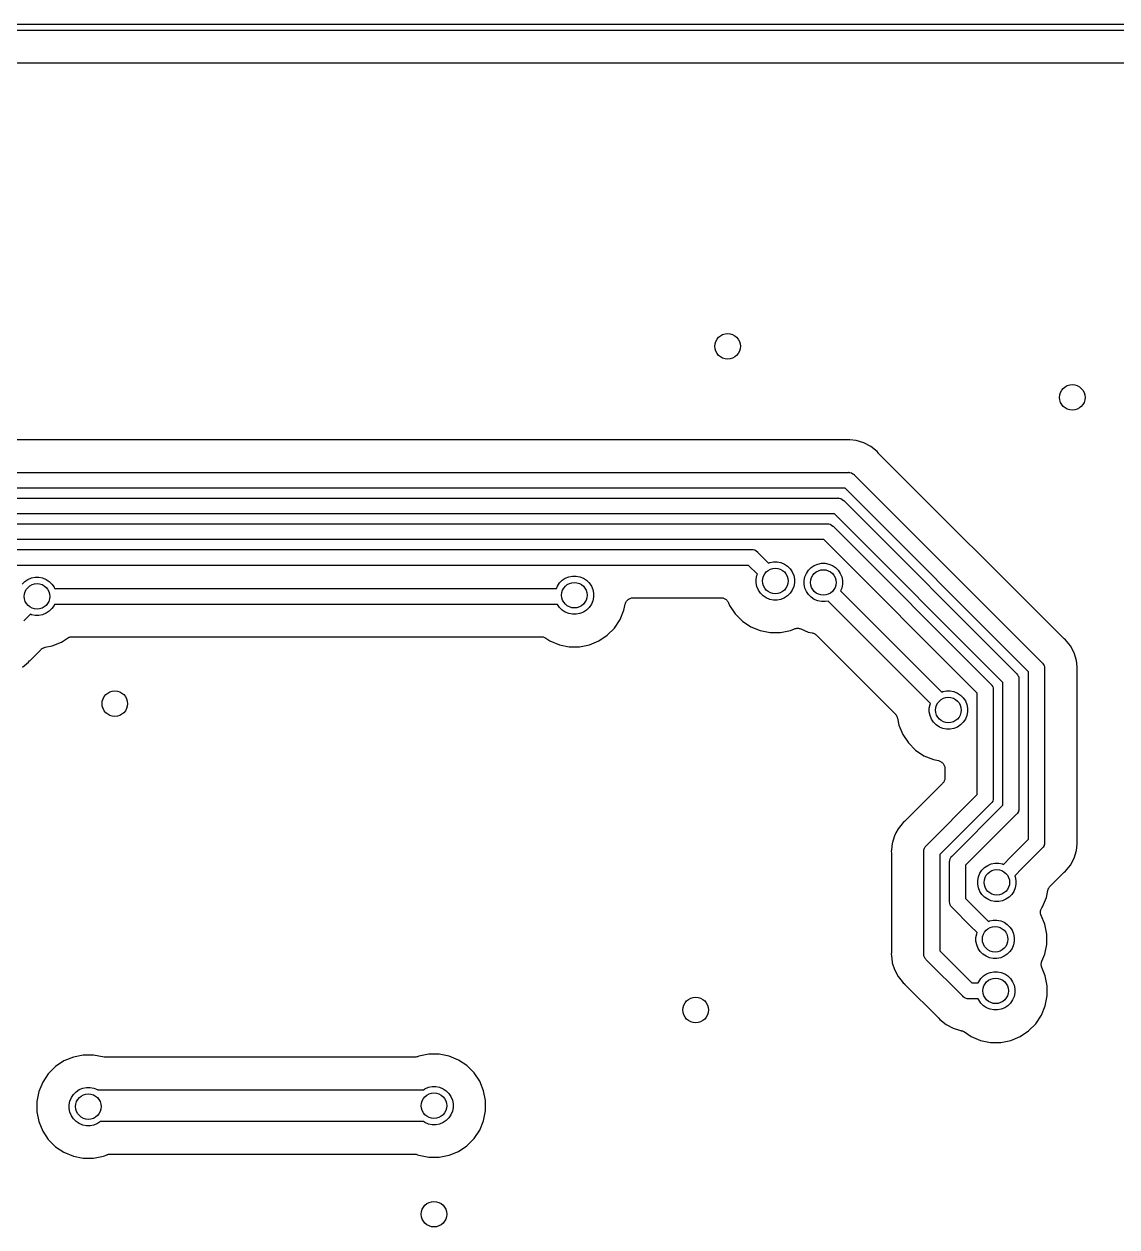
# Model space of a CAD drawing. Extents: x 3.61 to 7.55, y -5.8 to -3.38.
# Drawn here: x 6.172 to 6.846, y -4.122 to -3.38 of the extents above; entities that cross this region are included whole.
import ezdxf

# ---------------------------------------------------------------- set-up
doc = ezdxf.new("R2010")
doc.units = 0
doc.header["$MEASUREMENT"] = 0
doc.layers.add('BLACK', color=7, linetype='CONTINUOUS')

msp = doc.modelspace()

# ---------------------------------------------------------------- linework, layer by layer
at = {"layer": 'BLACK', "linetype": 'CONTINUOUS'}
for p, q in [((3.60836, -3.37992), (7.54518, -3.37992)), ((7.54331, -3.38386), (3.61024, -3.38386)), ((3.65797, -3.40386), (7.49583, -3.40386)), ((6.68082, -3.63638), (6.67984, -3.63647)), ((6.6818, -3.63647), (6.68082, -3.63638)), ((6.67935, -3.6365), (5.86279, -3.6365)), ((6.67956, -3.63648), (6.67935, -3.6365)), ((6.67977, -3.63648), (6.67956, -3.63648)), ((6.67984, -3.63647), (6.67977, -3.63648)), ((6.6857, -3.63686), (6.6818, -3.63647)), ((6.6818, -3.63647), (6.6818, -3.63647)), ((6.6904, -3.63828), (6.6857, -3.63686)), ((6.69473, -3.6406), (6.6904, -3.63828)), ((6.69852, -3.64371), (6.69473, -3.6406)), ((6.69915, -3.64447), (6.69852, -3.64371)), ((6.6993, -3.64462), (6.69915, -3.64447)), ((6.69943, -3.64479), (6.6993, -3.64462)), ((6.69948, -3.64483), (6.69943, -3.64479)), ((6.81351, -3.75886), (6.69948, -3.64483)), ((5.85243, -3.6565), (6.68058, -3.6565)), ((6.68058, -3.6565), (6.68082, -3.65647)), ((6.68082, -3.65647), (6.68106, -3.6565)), ((6.68106, -3.6565), (6.68106, -3.6565)), ((6.68106, -3.6565), (6.68178, -3.65657)), ((6.68178, -3.65657), (6.68271, -3.65685)), ((6.68271, -3.65685), (6.68356, -3.65731)), ((6.68356, -3.65731), (6.68431, -3.65792)), ((6.68431, -3.65792), (6.68447, -3.65811)), ((6.68447, -3.65811), (6.80023, -3.77387)), ((5.83613, -3.67234), (6.67401, -3.67234)), ((6.67878, -3.66634), (5.85063, -3.66634)), ((6.67401, -3.67234), (6.67425, -3.67232)), ((6.67425, -3.67232), (6.6745, -3.67234)), ((6.6745, -3.67234), (6.6745, -3.67234)), ((6.6745, -3.67234), (6.67522, -3.67241)), ((6.67522, -3.67241), (6.67615, -3.67269)), ((6.67615, -3.67269), (6.677, -3.67315)), ((6.677, -3.67315), (6.67775, -3.67376)), ((6.792, -3.77956), (6.67878, -3.66634)), ((6.67775, -3.67376), (6.67791, -3.67395)), ((6.67791, -3.67395), (6.78439, -3.78044)), ((5.81727, -3.68818), (6.66745, -3.68818)), ((6.67222, -3.68218), (5.83433, -3.68218)), ((6.66745, -3.68818), (6.66769, -3.68816)), ((6.66769, -3.68816), (6.66793, -3.68818)), ((6.66793, -3.68818), (6.66793, -3.68818)), ((6.66793, -3.68818), (6.66866, -3.68825)), ((6.66866, -3.68825), (6.66958, -3.68853)), ((6.77616, -3.78612), (6.67222, -3.68218)), ((6.66958, -3.68853), (6.67044, -3.68899)), ((6.67044, -3.68899), (6.67119, -3.68961)), ((6.67119, -3.68961), (6.67134, -3.68979)), ((6.67134, -3.68979), (6.76855, -3.787)), ((6.66565, -3.69802), (5.81635, -3.69802)), ((6.76032, -3.79269), (6.66565, -3.69802)), ((5.85035, -3.70402), (6.62093, -3.70402)), ((6.62093, -3.70402), (6.62117, -3.704)), ((6.62117, -3.704), (6.62141, -3.70402)), ((6.62141, -3.70402), (6.62141, -3.70402)), ((6.62141, -3.70402), (6.62214, -3.7041)), ((6.62214, -3.7041), (6.62307, -3.70438)), ((6.62307, -3.70438), (6.62392, -3.70483)), ((6.62392, -3.70483), (6.62467, -3.70545)), ((6.62467, -3.70545), (6.62482, -3.70564)), ((6.62482, -3.70564), (6.63163, -3.71244)), ((6.61913, -3.71387), (5.85215, -3.71387)), ((6.62467, -3.7194), (6.61913, -3.71387)), ((6.63163, -3.71244), (6.6323, -3.71216)), ((6.6323, -3.71216), (6.63458, -3.71171)), ((6.63458, -3.71171), (6.63691, -3.71171)), ((6.63691, -3.71171), (6.63919, -3.71216)), ((6.63919, -3.71216), (6.64134, -3.71305)), ((6.64134, -3.71305), (6.64327, -3.71434)), ((6.64327, -3.71434), (6.64492, -3.71599)), ((6.64492, -3.71599), (6.64621, -3.71792)), ((6.64621, -3.71792), (6.6471, -3.72007)), ((6.65489, -3.71881), (6.65618, -3.71688)), ((6.65618, -3.71688), (6.65783, -3.71524)), ((6.65783, -3.71524), (6.65976, -3.71394)), ((6.65976, -3.71394), (6.66191, -3.71305)), ((6.66191, -3.71305), (6.66419, -3.7126)), ((6.66419, -3.7126), (6.66652, -3.7126)), ((6.66652, -3.7126), (6.6688, -3.71305)), ((6.6688, -3.71305), (6.67095, -3.71394)), ((6.67095, -3.71394), (6.67288, -3.71524)), ((6.67288, -3.71524), (6.67453, -3.71688)), ((6.67453, -3.71688), (6.67582, -3.71881)), ((6.1712, -3.72548), (6.17285, -3.72383)), ((6.17285, -3.72383), (6.17478, -3.72254)), ((6.17478, -3.72254), (6.17693, -3.72165)), ((6.17693, -3.72165), (6.17921, -3.72119)), ((6.17921, -3.72119), (6.18154, -3.72119)), ((6.18154, -3.72119), (6.18382, -3.72165)), ((6.18382, -3.72165), (6.18597, -3.72254)), ((6.18597, -3.72254), (6.1879, -3.72383)), ((6.1879, -3.72383), (6.18955, -3.72548)), ((6.50134, -3.72669), (6.50264, -3.72475)), ((6.50264, -3.72475), (6.50428, -3.72311)), ((6.50428, -3.72311), (6.50622, -3.72182)), ((6.50622, -3.72182), (6.50837, -3.72093)), ((6.50837, -3.72093), (6.51065, -3.72047)), ((6.51065, -3.72047), (6.51297, -3.72047)), ((6.51297, -3.72047), (6.51526, -3.72093)), ((6.51526, -3.72093), (6.51741, -3.72182)), ((6.51741, -3.72182), (6.51934, -3.72311)), ((6.51934, -3.72311), (6.52099, -3.72475)), ((6.52099, -3.72475), (6.52228, -3.72669)), ((6.62393, -3.72236), (6.62439, -3.72007)), ((6.62393, -3.72468), (6.62393, -3.72236)), ((6.62439, -3.72696), (6.62393, -3.72468)), ((6.62439, -3.72007), (6.62467, -3.7194)), ((6.6471, -3.72007), (6.64756, -3.72236)), ((6.64756, -3.72468), (6.6471, -3.72696)), ((6.64756, -3.72236), (6.64756, -3.72468)), ((6.65354, -3.72325), (6.654, -3.72096)), ((6.65354, -3.72557), (6.65354, -3.72325)), ((6.654, -3.72096), (6.65489, -3.71881)), ((6.67582, -3.71881), (6.67671, -3.72096)), ((6.67671, -3.72096), (6.67717, -3.72325)), ((6.67717, -3.72325), (6.67717, -3.72557)), ((6.18955, -3.72548), (6.19084, -3.72741)), ((6.19084, -3.72741), (6.19112, -3.72808)), ((6.19112, -3.72808), (6.50077, -3.72808)), ((6.50077, -3.72808), (6.50134, -3.72669)), ((6.52228, -3.72669), (6.52317, -3.72884)), ((6.52317, -3.72884), (6.52362, -3.73112)), ((6.52362, -3.73112), (6.52362, -3.73345)), ((6.62528, -3.72911), (6.62439, -3.72696)), ((6.62657, -3.73105), (6.62528, -3.72911)), ((6.62822, -3.73269), (6.62657, -3.73105)), ((6.63015, -3.73399), (6.62822, -3.73269)), ((6.64327, -3.73269), (6.64134, -3.73399)), ((6.64492, -3.73105), (6.64327, -3.73269)), ((6.64621, -3.72911), (6.64492, -3.73105)), ((6.6471, -3.72696), (6.64621, -3.72911)), ((6.654, -3.72785), (6.65354, -3.72557)), ((6.65489, -3.73), (6.654, -3.72785)), ((6.65618, -3.73194), (6.65489, -3.73)), ((6.65783, -3.73358), (6.65618, -3.73194)), ((6.67671, -3.72785), (6.67597, -3.72965)), ((6.67597, -3.72965), (6.73839, -3.79207)), ((6.67717, -3.72557), (6.67671, -3.72785)), ((6.19084, -3.7386), (6.18955, -3.74053)), ((6.19112, -3.73793), (6.19084, -3.7386)), ((6.50138, -3.73793), (6.19112, -3.73793)), ((6.50264, -3.73981), (6.50138, -3.73793)), ((6.50428, -3.74146), (6.50264, -3.73981)), ((6.52099, -3.73981), (6.51934, -3.74146)), ((6.52228, -3.73788), (6.52099, -3.73981)), ((6.52317, -3.73573), (6.52228, -3.73788)), ((6.52362, -3.73345), (6.52317, -3.73573)), ((6.5424, -3.74156), (6.54313, -3.73789)), ((6.54313, -3.73789), (6.54314, -3.73786)), ((6.54314, -3.73782), (6.54329, -3.73738)), ((6.54314, -3.73786), (6.54314, -3.73782)), ((6.54314, -3.73786), (6.54314, -3.73786)), ((6.54314, -3.73786), (6.54314, -3.73786)), ((6.54329, -3.73738), (6.54342, -3.73693)), ((6.54342, -3.73693), (6.54343, -3.73691)), ((6.54343, -3.73691), (6.54344, -3.73689)), ((6.54344, -3.73689), (6.54367, -3.73648)), ((6.54367, -3.73648), (6.54389, -3.73607)), ((6.54389, -3.73607), (6.5439, -3.73606)), ((6.5439, -3.73606), (6.54391, -3.73604)), ((6.54391, -3.73604), (6.54421, -3.73568)), ((6.54421, -3.73568), (6.54451, -3.73532)), ((6.54451, -3.73532), (6.54453, -3.73531)), ((6.54453, -3.73531), (6.54454, -3.73529)), ((6.54454, -3.73529), (6.5449, -3.735)), ((6.5449, -3.735), (6.54527, -3.7347)), ((6.54527, -3.7347), (6.54528, -3.73469)), ((6.54528, -3.73469), (6.5453, -3.73468)), ((6.5453, -3.73468), (6.54571, -3.73446)), ((6.54571, -3.73446), (6.54613, -3.73424)), ((6.54613, -3.73424), (6.54615, -3.73424)), ((6.54615, -3.73424), (6.54616, -3.73423)), ((6.54616, -3.73423), (6.54661, -3.7341)), ((6.54661, -3.7341), (6.54706, -3.73396)), ((6.54706, -3.73396), (6.54708, -3.73396)), ((6.54708, -3.73396), (6.5471, -3.73396)), ((6.5471, -3.73396), (6.54757, -3.73391)), ((6.54757, -3.73391), (6.54803, -3.73387)), ((6.54803, -3.73387), (6.60226, -3.73387)), ((6.60226, -3.73387), (6.60228, -3.73387)), ((6.60228, -3.73387), (6.60229, -3.73387)), ((6.60229, -3.73387), (6.60229, -3.73387)), ((6.60229, -3.73387), (6.60233, -3.73387)), ((6.60233, -3.73387), (6.60279, -3.73392)), ((6.60279, -3.73392), (6.60326, -3.73397)), ((6.60326, -3.73397), (6.60328, -3.73397)), ((6.60328, -3.73397), (6.6033, -3.73398)), ((6.6033, -3.73398), (6.60374, -3.73412)), ((6.60374, -3.73412), (6.60419, -3.73425)), ((6.60419, -3.73425), (6.60421, -3.73427)), ((6.60421, -3.73427), (6.60423, -3.73427)), ((6.60423, -3.73427), (6.60464, -3.7345)), ((6.60464, -3.7345), (6.60505, -3.73472)), ((6.60505, -3.73472), (6.60506, -3.73473)), ((6.60506, -3.73473), (6.60508, -3.73474)), ((6.60508, -3.73474), (6.60544, -3.73504)), ((6.60544, -3.73504), (6.6058, -3.73534)), ((6.6058, -3.73534), (6.60581, -3.73535)), ((6.60581, -3.73535), (6.60583, -3.73537)), ((6.60583, -3.73537), (6.60612, -3.73573)), ((6.60612, -3.73573), (6.60642, -3.73609)), ((6.60642, -3.73609), (6.60643, -3.73611)), ((6.60643, -3.73611), (6.60644, -3.73613)), ((6.60644, -3.73613), (6.60666, -3.73654)), ((6.60666, -3.73654), (6.60688, -3.73695)), ((6.60688, -3.73695), (6.60755, -3.73859)), ((6.60755, -3.73859), (6.61104, -3.7438)), ((6.6323, -3.73488), (6.63015, -3.73399)), ((6.63458, -3.73533), (6.6323, -3.73488)), ((6.63691, -3.73533), (6.63458, -3.73533)), ((6.63919, -3.73488), (6.63691, -3.73533)), ((6.64134, -3.73399), (6.63919, -3.73488)), ((6.65976, -3.73488), (6.65783, -3.73358)), ((6.66191, -3.73577), (6.65976, -3.73488)), ((6.66419, -3.73622), (6.66191, -3.73577)), ((6.66652, -3.73622), (6.66419, -3.73622)), ((6.66827, -3.73587), (6.66652, -3.73622)), ((6.73143, -3.79903), (6.66827, -3.73587)), ((6.17626, -3.74408), (6.17222, -3.74813)), ((6.17693, -3.74436), (6.17626, -3.74408)), ((6.17921, -3.74482), (6.17693, -3.74436)), ((6.18154, -3.74482), (6.17921, -3.74482)), ((6.18382, -3.74436), (6.18154, -3.74482)), ((6.18597, -3.74347), (6.18382, -3.74436)), ((6.1879, -3.74218), (6.18597, -3.74347)), ((6.18955, -3.74053), (6.1879, -3.74218)), ((6.50622, -3.74275), (6.50428, -3.74146)), ((6.50837, -3.74364), (6.50622, -3.74275)), ((6.51065, -3.74409), (6.50837, -3.74364)), ((6.51297, -3.74409), (6.51065, -3.74409)), ((6.51526, -3.74364), (6.51297, -3.74409)), ((6.51741, -3.74275), (6.51526, -3.74364)), ((6.51934, -3.74146), (6.51741, -3.74275)), ((6.53652, -3.75256), (6.54, -3.74735)), ((6.54, -3.74735), (6.5424, -3.74156)), ((6.61104, -3.7438), (6.61547, -3.74823)), ((6.53209, -3.75699), (6.53652, -3.75256)), ((6.61547, -3.74823), (6.62068, -3.75171)), ((6.62068, -3.75171), (6.62647, -3.75411)), ((6.62647, -3.75411), (6.63261, -3.75533)), ((6.63888, -3.75533), (6.64502, -3.75411)), ((6.64502, -3.75411), (6.64756, -3.75306)), ((6.64756, -3.75306), (6.64758, -3.75305)), ((6.64758, -3.75305), (6.64763, -3.75303)), ((6.64758, -3.75305), (6.64758, -3.75305)), ((6.64758, -3.75305), (6.64758, -3.75305)), ((6.64763, -3.75303), (6.64807, -3.7529)), ((6.64807, -3.7529), (6.64851, -3.75277)), ((6.64851, -3.75277), (6.64854, -3.75277)), ((6.64854, -3.75277), (6.64856, -3.75276)), ((6.64856, -3.75276), (6.64903, -3.75272)), ((6.64903, -3.75272), (6.64948, -3.75268)), ((6.64948, -3.75268), (6.64951, -3.75268)), ((6.64951, -3.75268), (6.64954, -3.75268)), ((6.64954, -3.75268), (6.64999, -3.75273)), ((6.64999, -3.75273), (6.65045, -3.75277)), ((6.65045, -3.75277), (6.65048, -3.75278)), ((6.65048, -3.75278), (6.65051, -3.75278)), ((6.65051, -3.75278), (6.65094, -3.75292)), ((6.65094, -3.75292), (6.65139, -3.75306)), ((6.65139, -3.75306), (6.65608, -3.755)), ((6.65608, -3.755), (6.65838, -3.75546)), ((6.18965, -3.76359), (6.19544, -3.7612)), ((6.19544, -3.7612), (6.19908, -3.75877)), ((6.19908, -3.75877), (6.19909, -3.75876)), ((6.19909, -3.75876), (6.19913, -3.75873)), ((6.19909, -3.75876), (6.19909, -3.75876)), ((6.19909, -3.75876), (6.19909, -3.75876)), ((6.19913, -3.75873), (6.19954, -3.75852)), ((6.19954, -3.75852), (6.19995, -3.7583)), ((6.19995, -3.7583), (6.19998, -3.7583)), ((6.19998, -3.7583), (6.2, -3.75828)), ((6.2, -3.75828), (6.20044, -3.75815)), ((6.20044, -3.75815), (6.20088, -3.75802)), ((6.20088, -3.75802), (6.20091, -3.75802)), ((6.20091, -3.75802), (6.20094, -3.75801)), ((6.20094, -3.75801), (6.20139, -3.75797)), ((6.20139, -3.75797), (6.20185, -3.75793)), ((6.20185, -3.75793), (6.49141, -3.75793)), ((6.49141, -3.75793), (6.49143, -3.75793)), ((6.49143, -3.75793), (6.49143, -3.75793)), ((6.49143, -3.75793), (6.49143, -3.75793)), ((6.49143, -3.75793), (6.49148, -3.75793)), ((6.49148, -3.75793), (6.49194, -3.75798)), ((6.49194, -3.75798), (6.4924, -3.75802)), ((6.4924, -3.75802), (6.49243, -3.75803)), ((6.49243, -3.75803), (6.49245, -3.75804)), ((6.49245, -3.75804), (6.49289, -3.75818)), ((6.49289, -3.75818), (6.49333, -3.75831)), ((6.49333, -3.75831), (6.49336, -3.75832)), ((6.49336, -3.75832), (6.49338, -3.75833)), ((6.49338, -3.75833), (6.49379, -3.75855)), ((6.49379, -3.75855), (6.49419, -3.75877)), ((6.49419, -3.75877), (6.49674, -3.76047)), ((6.49674, -3.76047), (6.50253, -3.76287)), ((6.52109, -3.76287), (6.52688, -3.76047)), ((6.52688, -3.76047), (6.53209, -3.75699)), ((6.63261, -3.75533), (6.63888, -3.75533)), ((6.65838, -3.75546), (6.65839, -3.75546)), ((6.65839, -3.75546), (6.65839, -3.75546)), ((6.65839, -3.75546), (6.65839, -3.75546)), ((6.65839, -3.75546), (6.65844, -3.75547)), ((6.65844, -3.75547), (6.65888, -3.75561)), ((6.65888, -3.75561), (6.65932, -3.75574)), ((6.65932, -3.75574), (6.65935, -3.75576)), ((6.65935, -3.75576), (6.65937, -3.75577)), ((6.65937, -3.75577), (6.65978, -3.75599)), ((6.65978, -3.75599), (6.66018, -3.7562)), ((6.66018, -3.7562), (6.6602, -3.75622)), ((6.6602, -3.75622), (6.66023, -3.75624)), ((6.66023, -3.75624), (6.66058, -3.75653)), ((6.66058, -3.75653), (6.66094, -3.75682)), ((6.66094, -3.75682), (6.7097, -3.80558)), ((6.81367, -3.759), (6.81351, -3.75886)), ((6.81382, -3.75915), (6.81367, -3.759)), ((6.81387, -3.75919), (6.81382, -3.75915)), ((6.81463, -3.75982), (6.81387, -3.75919)), ((6.81774, -3.76361), (6.81463, -3.75982)), ((6.17614, -3.77249), (6.18281, -3.76581)), ((6.18281, -3.76581), (6.18282, -3.76581)), ((6.18282, -3.76581), (6.18286, -3.76577)), ((6.18282, -3.76581), (6.18282, -3.76581)), ((6.18282, -3.76581), (6.18282, -3.76581)), ((6.18286, -3.76577), (6.18322, -3.76548)), ((6.18322, -3.76548), (6.18358, -3.76519)), ((6.18358, -3.76519), (6.1836, -3.76517)), ((6.1836, -3.76517), (6.18362, -3.76516)), ((6.18362, -3.76516), (6.18403, -3.76494)), ((6.18403, -3.76494), (6.18444, -3.76473)), ((6.18444, -3.76473), (6.18446, -3.76472)), ((6.18446, -3.76472), (6.18449, -3.76471)), ((6.18449, -3.76471), (6.18493, -3.76458)), ((6.18493, -3.76458), (6.18537, -3.76445)), ((6.18537, -3.76445), (6.18965, -3.76359)), ((6.50253, -3.76287), (6.50868, -3.76409)), ((6.50868, -3.76409), (6.51494, -3.76409)), ((6.51494, -3.76409), (6.52109, -3.76287)), ((6.82006, -3.76794), (6.81774, -3.76361)), ((6.82148, -3.77264), (6.82006, -3.76794)), ((6.17139, -3.77673), (6.17518, -3.77361)), ((6.17518, -3.77361), (6.17581, -3.77285)), ((6.17581, -3.77285), (6.17585, -3.7728)), ((6.17585, -3.7728), (6.176, -3.77265)), ((6.176, -3.77265), (6.17614, -3.77249)), ((6.80023, -3.77387), (6.80042, -3.77403)), ((6.80042, -3.77403), (6.80057, -3.77421)), ((6.80057, -3.77421), (6.80057, -3.77421)), ((6.80057, -3.77421), (6.80104, -3.77478)), ((6.80104, -3.77478), (6.80142, -3.7755)), ((6.80142, -3.7755), (6.80149, -3.77563)), ((6.80149, -3.77563), (6.80177, -3.77656)), ((6.80177, -3.77656), (6.80184, -3.77728)), ((6.80184, -3.77728), (6.80184, -3.77728)), ((6.80184, -3.77728), (6.80187, -3.77752)), ((6.82187, -3.77654), (6.82148, -3.77264)), ((6.82197, -3.77752), (6.82187, -3.77654)), ((6.82187, -3.77654), (6.82187, -3.77654)), ((6.78439, -3.78044), (6.78458, -3.78059)), ((6.78458, -3.78059), (6.78473, -3.78078)), ((6.78473, -3.78078), (6.78519, -3.78134)), ((6.78519, -3.78134), (6.78562, -3.78214)), ((6.78562, -3.78214), (6.78565, -3.78219)), ((6.78565, -3.78219), (6.78593, -3.78312)), ((6.78593, -3.78312), (6.786, -3.78384)), ((6.786, -3.78384), (6.786, -3.78385)), ((6.786, -3.78385), (6.78603, -3.78409)), ((6.78603, -3.78409), (6.786, -3.78433)), ((6.786, -3.78433), (6.786, -3.86369)), ((6.792, -3.88287), (6.792, -3.77956)), ((6.80187, -3.77752), (6.80184, -3.77777)), ((6.80184, -3.77777), (6.80184, -3.88466)), ((6.82184, -3.77899), (6.82185, -3.77892)), ((6.82184, -3.88343), (6.82184, -3.77899)), ((6.82185, -3.77892), (6.82187, -3.77871)), ((6.82187, -3.7785), (6.82197, -3.77752)), ((6.82187, -3.77871), (6.82187, -3.7785)), ((6.73839, -3.79207), (6.73906, -3.79179)), ((6.73906, -3.79179), (6.74134, -3.79134)), ((6.74134, -3.79134), (6.74367, -3.79134)), ((6.74367, -3.79134), (6.74595, -3.79179)), ((6.74595, -3.79179), (6.7481, -3.79268)), ((6.76855, -3.787), (6.76873, -3.78715)), ((6.76873, -3.78715), (6.76889, -3.78734)), ((6.76889, -3.78734), (6.76889, -3.78734)), ((6.76889, -3.78734), (6.7692, -3.78772)), ((6.7692, -3.78772), (6.76935, -3.7879)), ((6.76935, -3.7879), (6.76981, -3.78876)), ((6.76981, -3.78876), (6.77009, -3.78968)), ((6.77009, -3.78968), (6.77016, -3.79041)), ((6.77016, -3.79041), (6.77016, -3.79041)), ((6.77016, -3.79041), (6.77018, -3.79065)), ((6.77018, -3.79065), (6.77016, -3.79089)), ((6.77016, -3.79089), (6.77016, -3.85713)), ((6.77616, -3.78954), (6.77616, -3.78612)), ((6.77616, -3.86189), (6.77616, -3.78954)), ((6.77616, -3.78954), (6.77616, -3.78954)), ((6.73115, -3.7997), (6.73143, -3.79903)), ((6.7481, -3.79268), (6.75003, -3.79398)), ((6.75003, -3.79398), (6.75168, -3.79562)), ((6.75168, -3.79562), (6.75297, -3.79756)), ((6.75297, -3.79756), (6.75386, -3.7997)), ((6.76032, -3.85533), (6.76032, -3.79269)), ((6.7097, -3.80558), (6.7097, -3.80559)), ((6.7097, -3.80559), (6.70971, -3.80559)), ((6.70971, -3.80559), (6.70971, -3.80559)), ((6.70971, -3.80559), (6.70975, -3.80563)), ((6.70975, -3.80563), (6.71003, -3.80599)), ((6.71003, -3.80599), (6.71032, -3.80635)), ((6.71032, -3.80635), (6.71034, -3.80637)), ((6.71034, -3.80637), (6.71035, -3.8064)), ((6.71035, -3.8064), (6.71057, -3.80681)), ((6.71057, -3.80681), (6.71078, -3.80721)), ((6.73069, -3.80199), (6.73115, -3.7997)), ((6.73069, -3.80431), (6.73069, -3.80199)), ((6.73115, -3.80659), (6.73069, -3.80431)), ((6.73204, -3.80874), (6.73115, -3.80659)), ((6.75386, -3.80659), (6.75297, -3.80874)), ((6.75386, -3.7997), (6.75432, -3.80199)), ((6.75432, -3.80431), (6.75386, -3.80659)), ((6.75432, -3.80199), (6.75432, -3.80431)), ((6.71078, -3.80721), (6.71079, -3.80724)), ((6.71079, -3.80724), (6.7108, -3.80726)), ((6.7108, -3.80726), (6.71093, -3.8077)), ((6.71093, -3.8077), (6.71106, -3.80814)), ((6.71106, -3.80814), (6.71192, -3.81243)), ((6.71192, -3.81243), (6.71431, -3.81822)), ((6.73333, -3.81068), (6.73204, -3.80874)), ((6.73498, -3.81232), (6.73333, -3.81068)), ((6.73691, -3.81362), (6.73498, -3.81232)), ((6.73906, -3.81451), (6.73691, -3.81362)), ((6.74134, -3.81496), (6.73906, -3.81451)), ((6.74595, -3.81451), (6.74367, -3.81496)), ((6.7481, -3.81362), (6.74595, -3.81451)), ((6.75003, -3.81232), (6.7481, -3.81362)), ((6.75168, -3.81068), (6.75003, -3.81232)), ((6.75297, -3.80874), (6.75168, -3.81068)), ((6.71431, -3.81822), (6.7178, -3.82343)), ((6.74367, -3.81496), (6.74134, -3.81496)), ((6.7178, -3.82343), (6.72223, -3.82786)), ((6.72223, -3.82786), (6.72744, -3.83134)), ((6.72744, -3.83134), (6.73323, -3.83374)), ((6.73323, -3.83374), (6.73629, -3.83435)), ((6.73629, -3.83435), (6.73632, -3.83435)), ((6.73632, -3.83435), (6.73632, -3.83435)), ((6.73632, -3.83435), (6.73632, -3.83435)), ((6.73632, -3.83435), (6.73636, -3.83436)), ((6.73636, -3.83436), (6.73681, -3.8345)), ((6.73681, -3.8345), (6.73725, -3.83464)), ((6.73725, -3.83464), (6.73727, -3.83465)), ((6.73727, -3.83465), (6.73729, -3.83466)), ((6.73729, -3.83466), (6.7377, -3.83488)), ((6.7377, -3.83488), (6.73811, -3.83511)), ((6.73811, -3.83511), (6.73813, -3.83512)), ((6.73813, -3.83512), (6.73814, -3.83513)), ((6.73814, -3.83513), (6.7385, -3.83543)), ((6.7385, -3.83543), (6.73886, -3.83573)), ((6.73886, -3.83573), (6.73888, -3.83574)), ((6.73888, -3.83574), (6.73889, -3.83576)), ((6.73889, -3.83576), (6.73918, -3.83612)), ((6.73918, -3.83612), (6.73948, -3.83648)), ((6.73948, -3.83648), (6.73949, -3.8365)), ((6.73949, -3.8365), (6.7395, -3.83652)), ((6.7395, -3.83652), (6.73972, -3.83693)), ((6.73972, -3.83693), (6.73994, -3.83735)), ((6.73994, -3.83735), (6.73994, -3.83737)), ((6.73994, -3.83737), (6.73995, -3.83738)), ((6.73995, -3.83738), (6.74009, -3.83783)), ((6.74009, -3.83783), (6.74022, -3.83828)), ((6.74022, -3.83828), (6.74022, -3.8383)), ((6.74022, -3.8383), (6.74023, -3.83832)), ((6.74023, -3.83832), (6.74027, -3.83879)), ((6.74027, -3.83879), (6.74032, -3.83925)), ((6.74032, -3.83925), (6.74032, -3.84497)), ((6.73885, -3.84851), (6.7157, -3.87166)), ((6.73915, -3.84815), (6.73885, -3.84851)), ((6.73944, -3.8478), (6.73915, -3.84815)), ((6.73945, -3.84778), (6.73944, -3.8478)), ((6.73947, -3.84776), (6.73945, -3.84778)), ((6.73969, -3.84735), (6.73947, -3.84776)), ((6.73991, -3.84694), (6.73969, -3.84735)), ((6.73992, -3.84692), (6.73991, -3.84694)), ((6.73993, -3.8469), (6.73992, -3.84692)), ((6.74007, -3.84645), (6.73993, -3.8469)), ((6.74021, -3.84601), (6.74007, -3.84645)), ((6.74022, -3.84596), (6.74021, -3.84599)), ((6.74021, -3.84599), (6.74021, -3.84601)), ((6.74026, -3.8455), (6.74022, -3.84596)), ((6.74032, -3.84504), (6.74026, -3.8455)), ((6.74032, -3.84497), (6.74032, -3.84499)), ((6.74032, -3.84499), (6.74032, -3.84499)), ((6.74032, -3.84499), (6.74032, -3.84499)), ((6.74032, -3.84499), (6.74032, -3.84504)), ((6.72897, -3.88667), (6.76032, -3.85533)), ((6.77009, -3.85833), (6.76983, -3.85917)), ((6.77016, -3.85761), (6.77009, -3.85833)), ((6.77016, -3.85713), (6.77018, -3.85737)), ((6.77018, -3.85737), (6.77016, -3.85761)), ((6.77016, -3.85761), (6.77016, -3.85761)), ((6.76855, -3.86102), (6.7372, -3.89236)), ((6.74482, -3.89323), (6.77616, -3.86189)), ((6.76873, -3.86086), (6.76855, -3.86102)), ((6.76905, -3.86048), (6.76873, -3.86086)), ((6.76935, -3.86012), (6.76905, -3.86048)), ((6.76981, -3.85926), (6.76935, -3.86012)), ((6.76983, -3.85917), (6.76981, -3.85926)), ((6.78565, -3.86582), (6.78519, -3.86668)), ((6.78571, -3.86563), (6.78565, -3.86582)), ((6.78593, -3.86489), (6.78571, -3.86563)), ((6.786, -3.86417), (6.78593, -3.86489)), ((6.786, -3.86369), (6.78603, -3.86393)), ((6.78603, -3.86393), (6.786, -3.86417)), ((6.786, -3.86417), (6.786, -3.86417)), ((6.71393, -3.87341), (6.71146, -3.87641)), ((6.71458, -3.87261), (6.71393, -3.87341)), ((6.71393, -3.87341), (6.71393, -3.87341)), ((6.71534, -3.87199), (6.71458, -3.87261)), ((6.71549, -3.87184), (6.71534, -3.87199)), ((6.71565, -3.87171), (6.71549, -3.87184)), ((6.7157, -3.87166), (6.71565, -3.87171)), ((6.78439, -3.86758), (6.75305, -3.89892)), ((6.78458, -3.86743), (6.78439, -3.86758)), ((6.78482, -3.86714), (6.78458, -3.86743)), ((6.78519, -3.86668), (6.78482, -3.86714)), ((6.70915, -3.88074), (6.70772, -3.88544)), ((6.7101, -3.87896), (6.70915, -3.88074)), ((6.71146, -3.87641), (6.7101, -3.87896)), ((6.7101, -3.87896), (6.7101, -3.87896)), ((6.70772, -3.88544), (6.70734, -3.88934)), ((6.72743, -3.88936), (6.72771, -3.88843)), ((6.72771, -3.88843), (6.72817, -3.88757)), ((6.72817, -3.88757), (6.72879, -3.88683)), ((6.72879, -3.88683), (6.72897, -3.88667)), ((6.78088, -3.89399), (6.792, -3.88287)), ((6.80023, -3.88855), (6.78784, -3.90095)), ((6.80042, -3.8884), (6.80023, -3.88855)), ((6.80071, -3.88804), (6.80042, -3.8884)), ((6.80104, -3.88765), (6.80071, -3.88804)), ((6.80149, -3.8868), (6.80104, -3.88765)), ((6.80158, -3.88649), (6.80149, -3.8868)), ((6.80177, -3.88587), (6.80158, -3.88649)), ((6.80184, -3.88515), (6.80177, -3.88587)), ((6.80184, -3.88466), (6.80187, -3.8849)), ((6.80187, -3.8849), (6.80184, -3.88514)), ((6.80184, -3.88514), (6.80184, -3.88515)), ((6.82148, -3.88979), (6.82187, -3.88588)), ((6.82187, -3.88364), (6.82184, -3.88343)), ((6.82186, -3.88385), (6.82187, -3.88364)), ((6.82187, -3.88392), (6.82186, -3.88385)), ((6.82197, -3.8849), (6.82187, -3.88392)), ((6.82187, -3.88588), (6.82197, -3.8849)), ((6.82187, -3.88588), (6.82187, -3.88588)), ((6.70734, -3.88934), (6.70724, -3.89032)), ((6.70724, -3.89032), (6.70734, -3.8913)), ((6.70734, -3.88934), (6.70734, -3.88934)), ((6.70734, -3.8913), (6.70734, -3.89137)), ((6.70734, -3.89137), (6.70734, -3.89158)), ((6.70734, -3.89158), (6.70736, -3.89179)), ((6.70736, -3.89179), (6.70736, -3.95224)), ((6.72734, -3.89032), (6.72736, -3.89008)), ((6.72736, -3.89056), (6.72734, -3.89032)), ((6.72736, -3.89008), (6.72743, -3.88936)), ((6.72736, -3.89008), (6.72736, -3.89008)), ((6.72736, -3.95347), (6.72736, -3.89056)), ((6.7372, -3.89236), (6.7372, -3.95167)), ((6.74321, -3.89664), (6.74328, -3.89592)), ((6.74328, -3.89592), (6.74356, -3.89499)), ((6.74356, -3.89499), (6.74401, -3.89414)), ((6.74401, -3.89414), (6.74463, -3.89339)), ((6.74463, -3.89339), (6.74482, -3.89323)), ((6.7765, -3.89837), (6.78088, -3.89399)), ((6.78088, -3.89399), (6.78088, -3.89399)), ((6.81774, -3.89882), (6.82006, -3.89449)), ((6.82006, -3.89449), (6.82148, -3.88979)), ((6.74318, -3.89688), (6.74321, -3.89664)), ((6.74321, -3.89713), (6.74318, -3.89688)), ((6.74321, -3.89664), (6.74321, -3.89664)), ((6.74321, -3.92115), (6.74321, -3.89713)), ((6.75305, -3.89892), (6.75305, -3.91935)), ((6.76191, -3.90385), (6.7632, -3.90192)), ((6.7632, -3.90192), (6.76485, -3.90027)), ((6.76485, -3.90027), (6.76678, -3.89898)), ((6.76678, -3.89898), (6.76893, -3.89809)), ((6.76893, -3.89809), (6.77122, -3.89764)), ((6.77122, -3.89764), (6.77354, -3.89764)), ((6.77354, -3.89764), (6.77582, -3.89809)), ((6.77582, -3.89809), (6.7765, -3.89837)), ((6.78784, -3.90095), (6.78346, -3.90533)), ((6.78784, -3.90095), (6.78784, -3.90095)), ((6.80519, -3.91188), (6.81351, -3.90357)), ((6.81351, -3.90357), (6.81356, -3.90352)), ((6.81356, -3.90352), (6.81372, -3.90338)), ((6.81372, -3.90338), (6.81387, -3.90324)), ((6.81387, -3.90324), (6.81463, -3.90261)), ((6.81463, -3.90261), (6.81774, -3.89882)), ((6.76057, -3.90829), (6.76102, -3.906)), ((6.76057, -3.91061), (6.76057, -3.90829)), ((6.76102, -3.91289), (6.76057, -3.91061)), ((6.76102, -3.906), (6.76191, -3.90385)), ((6.78346, -3.90533), (6.78374, -3.906)), ((6.78374, -3.906), (6.78419, -3.90829)), ((6.78419, -3.91061), (6.78374, -3.91289)), ((6.78419, -3.90829), (6.78419, -3.91061)), ((6.76191, -3.91504), (6.76102, -3.91289)), ((6.7632, -3.91698), (6.76191, -3.91504)), ((6.76485, -3.91862), (6.7632, -3.91698)), ((6.78155, -3.91698), (6.77991, -3.91862)), ((6.78285, -3.91504), (6.78155, -3.91698)), ((6.78374, -3.91289), (6.78285, -3.91504)), ((6.80297, -3.91873), (6.80382, -3.91444)), ((6.80382, -3.91443), (6.80383, -3.91438)), ((6.80382, -3.91444), (6.80382, -3.91443)), ((6.80382, -3.91443), (6.80382, -3.91443)), ((6.80382, -3.91443), (6.80382, -3.91443)), ((6.80383, -3.91438), (6.80397, -3.91393)), ((6.80397, -3.91393), (6.80411, -3.9135)), ((6.80411, -3.9135), (6.80412, -3.91347)), ((6.80412, -3.91347), (6.80413, -3.91345)), ((6.80413, -3.91345), (6.80435, -3.91304)), ((6.80435, -3.91304), (6.80457, -3.91264)), ((6.80457, -3.91264), (6.80459, -3.91262)), ((6.80459, -3.91262), (6.8046, -3.91259)), ((6.8046, -3.91259), (6.80489, -3.91224)), ((6.80489, -3.91224), (6.80519, -3.91188)), ((6.74318, -3.92139), (6.74321, -3.92115)), ((6.74328, -3.92236), (6.74318, -3.92139)), ((6.74356, -3.92328), (6.74328, -3.92236)), ((6.74401, -3.92414), (6.74356, -3.92328)), ((6.74432, -3.92452), (6.74401, -3.92414)), ((6.74463, -3.92489), (6.74432, -3.92452)), ((6.74482, -3.92504), (6.74463, -3.92489)), ((6.75619, -3.93641), (6.74482, -3.92504)), ((6.75305, -3.91935), (6.76315, -3.92945)), ((6.76678, -3.91992), (6.76485, -3.91862)), ((6.76893, -3.92081), (6.76678, -3.91992)), ((6.77122, -3.92126), (6.76893, -3.92081)), ((6.77354, -3.92126), (6.77122, -3.92126)), ((6.77582, -3.92081), (6.77354, -3.92126)), ((6.77797, -3.91992), (6.77582, -3.92081)), ((6.77991, -3.91862), (6.77797, -3.91992)), ((6.79968, -3.92601), (6.7999, -3.9256)), ((6.7999, -3.9256), (6.80012, -3.92519)), ((6.80012, -3.92519), (6.80057, -3.92452)), ((6.80057, -3.92452), (6.80297, -3.91873)), ((6.76315, -3.92945), (6.76315, -3.92945)), ((6.76315, -3.92945), (6.76719, -3.9335)), ((6.76719, -3.9335), (6.76786, -3.93322)), ((6.76786, -3.93322), (6.77015, -3.93276)), ((6.77015, -3.93276), (6.77247, -3.93276)), ((6.77247, -3.93276), (6.77475, -3.93322)), ((6.77475, -3.93322), (6.7769, -3.93411)), ((6.79927, -3.92796), (6.79928, -3.92793)), ((6.79932, -3.92842), (6.79927, -3.92796)), ((6.79928, -3.92791), (6.79933, -3.92745)), ((6.79928, -3.92793), (6.79928, -3.92791)), ((6.79936, -3.92888), (6.79932, -3.92842)), ((6.79933, -3.92745), (6.79937, -3.92699)), ((6.79937, -3.9289), (6.79936, -3.92888)), ((6.79937, -3.92699), (6.79938, -3.92696)), ((6.79937, -3.92893), (6.79937, -3.9289)), ((6.7995, -3.92937), (6.79937, -3.92893)), ((6.79938, -3.92694), (6.79952, -3.9265)), ((6.79938, -3.92696), (6.79938, -3.92694)), ((6.79963, -3.92982), (6.7995, -3.92937)), ((6.79952, -3.9265), (6.79966, -3.92605)), ((6.79965, -3.92986), (6.79963, -3.92982)), ((6.79966, -3.92988), (6.79965, -3.92986)), ((6.79965, -3.92986), (6.79965, -3.92986)), ((6.79965, -3.92986), (6.79965, -3.92986)), ((6.79966, -3.92605), (6.79967, -3.92603)), ((6.8019, -3.9353), (6.79966, -3.92988)), ((6.79967, -3.92603), (6.79968, -3.92601)), ((6.76023, -3.94046), (6.75619, -3.93641)), ((6.75619, -3.93641), (6.75619, -3.93641)), ((6.75995, -3.94113), (6.76023, -3.94046)), ((6.7769, -3.93411), (6.77884, -3.9354)), ((6.77884, -3.9354), (6.78048, -3.93704)), ((6.78048, -3.93704), (6.78178, -3.93898)), ((6.78178, -3.93898), (6.78267, -3.94113)), ((6.80312, -3.94144), (6.8019, -3.9353)), ((6.7595, -3.94341), (6.75995, -3.94113)), ((6.7595, -3.94574), (6.7595, -3.94341)), ((6.75995, -3.94802), (6.7595, -3.94574)), ((6.76084, -3.95017), (6.75995, -3.94802)), ((6.78267, -3.94802), (6.78178, -3.95017)), ((6.78267, -3.94113), (6.78312, -3.94341)), ((6.78312, -3.94574), (6.78267, -3.94802)), ((6.78312, -3.94341), (6.78312, -3.94574)), ((6.8019, -3.95385), (6.80312, -3.94771)), ((6.80312, -3.94771), (6.80312, -3.94144)), ((6.70734, -3.95273), (6.70724, -3.95371)), ((6.70724, -3.95371), (6.70734, -3.95469)), ((6.70736, -3.95231), (6.70734, -3.95252)), ((6.70734, -3.95252), (6.70734, -3.95273)), ((6.70734, -3.95469), (6.70772, -3.9586)), ((6.70736, -3.95224), (6.70736, -3.95231)), ((6.72734, -3.95371), (6.72736, -3.95347)), ((6.72736, -3.95395), (6.72734, -3.95371)), ((6.7274, -3.95434), (6.72736, -3.95395)), ((6.72743, -3.95468), (6.7274, -3.95434)), ((6.72771, -3.9556), (6.72743, -3.95468)), ((6.7372, -3.95167), (6.75699, -3.97146)), ((6.76213, -3.9521), (6.76084, -3.95017)), ((6.76378, -3.95375), (6.76213, -3.9521)), ((6.76571, -3.95504), (6.76378, -3.95375)), ((6.76786, -3.95593), (6.76571, -3.95504)), ((6.7769, -3.95504), (6.77475, -3.95593)), ((6.77884, -3.95375), (6.7769, -3.95504)), ((6.78048, -3.9521), (6.77884, -3.95375)), ((6.78178, -3.95017), (6.78048, -3.9521)), ((6.80012, -3.95815), (6.8019, -3.95385)), ((6.70772, -3.9586), (6.70788, -3.9591)), ((6.70788, -3.9591), (6.70788, -3.9591)), ((6.70788, -3.9591), (6.70915, -3.96329)), ((6.72817, -3.95646), (6.72771, -3.9556)), ((6.72856, -3.95693), (6.72817, -3.95646)), ((6.72879, -3.95721), (6.72856, -3.95693)), ((6.72897, -3.95736), (6.72879, -3.95721)), ((6.7513, -3.97969), (6.72897, -3.95736)), ((6.77015, -3.95639), (6.76786, -3.95593)), ((6.77247, -3.95639), (6.77015, -3.95639)), ((6.77475, -3.95593), (6.77247, -3.95639)), ((6.79974, -3.96), (6.79979, -3.95954)), ((6.79974, -3.96002), (6.79974, -3.96)), ((6.79974, -3.96005), (6.79974, -3.96002)), ((6.79978, -3.96051), (6.79974, -3.96005)), ((6.79982, -3.96097), (6.79978, -3.96051)), ((6.79979, -3.95954), (6.79984, -3.95908)), ((6.79983, -3.961), (6.79982, -3.96097)), ((6.79983, -3.96102), (6.79983, -3.961)), ((6.79996, -3.96146), (6.79983, -3.96102)), ((6.79984, -3.95905), (6.79985, -3.95903)), ((6.79984, -3.95908), (6.79984, -3.95905)), ((6.79985, -3.95903), (6.79998, -3.95859)), ((6.80009, -3.96191), (6.79996, -3.96146)), ((6.79998, -3.95859), (6.80012, -3.95815)), ((6.80011, -3.96196), (6.80009, -3.96191)), ((6.80012, -3.96197), (6.80011, -3.96196)), ((6.80011, -3.96196), (6.80011, -3.96196)), ((6.80011, -3.96196), (6.80011, -3.96196)), ((6.80224, -3.9671), (6.80012, -3.96197)), ((6.70915, -3.96329), (6.71146, -3.96762)), ((6.71146, -3.96762), (6.71307, -3.96958)), ((6.71307, -3.96958), (6.71307, -3.96958)), ((6.71307, -3.96958), (6.71458, -3.97142)), ((6.76119, -3.97078), (6.76248, -3.96885)), ((6.76248, -3.96885), (6.76412, -3.9672)), ((6.76412, -3.9672), (6.76606, -3.96591)), ((6.76606, -3.96591), (6.76821, -3.96502)), ((6.76821, -3.96502), (6.77049, -3.96457)), ((6.77049, -3.96457), (6.77282, -3.96457)), ((6.77282, -3.96457), (6.7751, -3.96502)), ((6.7751, -3.96502), (6.77725, -3.96591)), ((6.77725, -3.96591), (6.77918, -3.9672)), ((6.77918, -3.9672), (6.78083, -3.96885)), ((6.78083, -3.96885), (6.78212, -3.97078)), ((6.80346, -3.97324), (6.80224, -3.9671)), ((6.71458, -3.97142), (6.71534, -3.97204)), ((6.71534, -3.97204), (6.71539, -3.97209)), ((6.71539, -3.97209), (6.71554, -3.97224)), ((6.71554, -3.97224), (6.7157, -3.97237)), ((6.7157, -3.97237), (6.73629, -3.99296)), ((6.75699, -3.97146), (6.76091, -3.97146)), ((6.76091, -3.97146), (6.76119, -3.97078)), ((6.78212, -3.97078), (6.78301, -3.97293)), ((6.78301, -3.97293), (6.78346, -3.97521)), ((6.78346, -3.97754), (6.78301, -3.97982)), ((6.78346, -3.97521), (6.78346, -3.97754)), ((6.80346, -3.97951), (6.80346, -3.97324)), ((6.75145, -3.97987), (6.7513, -3.97969)), ((6.75164, -3.98003), (6.75145, -3.97987)), ((6.7522, -3.98049), (6.75164, -3.98003)), ((6.75287, -3.98084), (6.7522, -3.98049)), ((6.75306, -3.98095), (6.75287, -3.98084)), ((6.75399, -3.98123), (6.75306, -3.98095)), ((6.75471, -3.9813), (6.75399, -3.98123)), ((6.75495, -3.98132), (6.75471, -3.9813)), ((6.75471, -3.9813), (6.75471, -3.9813)), ((6.75519, -3.9813), (6.75495, -3.98132)), ((6.76091, -3.9813), (6.75519, -3.9813)), ((6.76119, -3.98197), (6.76091, -3.9813)), ((6.76248, -3.98391), (6.76119, -3.98197)), ((6.76412, -3.98555), (6.76248, -3.98391)), ((6.78083, -3.98391), (6.77918, -3.98555)), ((6.78212, -3.98197), (6.78083, -3.98391)), ((6.78301, -3.97982), (6.78212, -3.98197)), ((6.80224, -3.98566), (6.80346, -3.97951)), ((6.76606, -3.98684), (6.76412, -3.98555)), ((6.76821, -3.98774), (6.76606, -3.98684)), ((6.77049, -3.98819), (6.76821, -3.98774)), ((6.77282, -3.98819), (6.77049, -3.98819)), ((6.7751, -3.98774), (6.77282, -3.98819)), ((6.77725, -3.98684), (6.7751, -3.98774)), ((6.77918, -3.98555), (6.77725, -3.98684)), ((6.79636, -3.99666), (6.79984, -3.99145)), ((6.79984, -3.99145), (6.80224, -3.98566)), ((6.73629, -3.99296), (6.73634, -3.99301)), ((6.73634, -3.99301), (6.73647, -3.99318)), ((6.73647, -3.99318), (6.73662, -3.99332)), ((6.73662, -3.99332), (6.73724, -3.99409)), ((6.73724, -3.99409), (6.74104, -3.9972)), ((6.74104, -3.9972), (6.74537, -3.99951)), ((6.74537, -3.99951), (6.75006, -4.00094)), ((6.79193, -4.00109), (6.79636, -3.99666)), ((6.75006, -4.00094), (6.75009, -4.00094)), ((6.75009, -4.00094), (6.75016, -4.00095)), ((6.75016, -4.00095), (6.75037, -4.00099)), ((6.75037, -4.00099), (6.75059, -4.00102)), ((6.75059, -4.00102), (6.75085, -4.0011)), ((6.75085, -4.0011), (6.75112, -4.00115)), ((6.75112, -4.00115), (6.75132, -4.00124)), ((6.75132, -4.00124), (6.75152, -4.0013)), ((6.75152, -4.0013), (6.75176, -4.00143)), ((6.75176, -4.00143), (6.75202, -4.00154)), ((6.75202, -4.00154), (6.75219, -4.00166)), ((6.75219, -4.00166), (6.75238, -4.00176)), ((6.75238, -4.00176), (6.75659, -4.00457)), ((6.75659, -4.00457), (6.76237, -4.00697)), ((6.76237, -4.00697), (6.76852, -4.00819)), ((6.77479, -4.00819), (6.78093, -4.00697)), ((6.78093, -4.00697), (6.78672, -4.00457)), ((6.78672, -4.00457), (6.79193, -4.00109)), ((6.76852, -4.00819), (6.77479, -4.00819)), ((6.19697, -4.01962), (6.19176, -4.0231)), ((6.20276, -4.01722), (6.19697, -4.01962)), ((6.2089, -4.016), (6.20276, -4.01722)), ((6.21517, -4.016), (6.2089, -4.016)), ((6.22175, -4.01731), (6.21517, -4.016)), ((6.2222, -4.01735), (6.22175, -4.01731)), ((6.22266, -4.0174), (6.2222, -4.01735)), ((6.22272, -4.0174), (6.22266, -4.0174)), ((6.22273, -4.0174), (6.22272, -4.0174)), ((6.22272, -4.0174), (6.22272, -4.0174)), ((6.22272, -4.0174), (6.22272, -4.0174)), ((6.41312, -4.0174), (6.22273, -4.0174)), ((6.41358, -4.01736), (6.41312, -4.0174)), ((6.41403, -4.01732), (6.41358, -4.01736)), ((6.41406, -4.01731), (6.41403, -4.01732)), ((6.41409, -4.01731), (6.41406, -4.01731)), ((6.41453, -4.01717), (6.41409, -4.01731)), ((6.41497, -4.01705), (6.41453, -4.01717)), ((6.41503, -4.01702), (6.41497, -4.01705)), ((6.41504, -4.01702), (6.41503, -4.01702)), ((6.41503, -4.01702), (6.41503, -4.01702)), ((6.41503, -4.01702), (6.41503, -4.01702)), ((6.41592, -4.01666), (6.41504, -4.01702)), ((6.42206, -4.01543), (6.41592, -4.01666)), ((6.42833, -4.01543), (6.42206, -4.01543)), ((6.43448, -4.01666), (6.42833, -4.01543)), ((6.44027, -4.01905), (6.43448, -4.01666)), ((6.44548, -4.02253), (6.44027, -4.01905)), ((6.18733, -4.02753), (6.18384, -4.03274)), ((6.19176, -4.0231), (6.18733, -4.02753)), ((6.44991, -4.02697), (6.44548, -4.02253)), ((6.45339, -4.03218), (6.44991, -4.02697)), ((6.18384, -4.03274), (6.18145, -4.03853)), ((6.20644, -4.03734), (6.20859, -4.03645)), ((6.20859, -4.03645), (6.21087, -4.036)), ((6.21087, -4.036), (6.2132, -4.036)), ((6.2132, -4.036), (6.21548, -4.03645)), ((6.21548, -4.03645), (6.21763, -4.03734)), ((6.41867, -4.0374), (6.4196, -4.03678)), ((6.4196, -4.03678), (6.42175, -4.03589)), ((6.42175, -4.03589), (6.42403, -4.03543)), ((6.42403, -4.03543), (6.42636, -4.03543)), ((6.42636, -4.03543), (6.42864, -4.03589)), ((6.42864, -4.03589), (6.43079, -4.03678)), ((6.43079, -4.03678), (6.43273, -4.03807)), ((6.45579, -4.03797), (6.45339, -4.03218)), ((6.18145, -4.03853), (6.18022, -4.04467)), ((6.20022, -4.04664), (6.20068, -4.04436)), ((6.20068, -4.04436), (6.20157, -4.04221)), ((6.20157, -4.04221), (6.20286, -4.04028)), ((6.20286, -4.04028), (6.20451, -4.03863)), ((6.20451, -4.03863), (6.20644, -4.03734)), ((6.21763, -4.03734), (6.21772, -4.0374)), ((6.21772, -4.0374), (6.41867, -4.0374)), ((6.43273, -4.03807), (6.43437, -4.03972)), ((6.43437, -4.03972), (6.43566, -4.04165)), ((6.43566, -4.04165), (6.43655, -4.0438)), ((6.43655, -4.0438), (6.43701, -4.04608)), ((6.45701, -4.04411), (6.45579, -4.03797)), ((6.45701, -4.05038), (6.45701, -4.04411)), ((6.18022, -4.04467), (6.18022, -4.05094)), ((6.18022, -4.05094), (6.18145, -4.05709)), ((6.20022, -4.04897), (6.20022, -4.04664)), ((6.20068, -4.05125), (6.20022, -4.04897)), ((6.20157, -4.0534), (6.20068, -4.05125)), ((6.43655, -4.05069), (6.43566, -4.05284)), ((6.43701, -4.04841), (6.43655, -4.05069)), ((6.43701, -4.04608), (6.43701, -4.04841)), ((6.45579, -4.05652), (6.45701, -4.05038)), ((6.18145, -4.05709), (6.18384, -4.06288)), ((6.20286, -4.05534), (6.20157, -4.0534)), ((6.20451, -4.05698), (6.20286, -4.05534)), ((6.20644, -4.05827), (6.20451, -4.05698)), ((6.20859, -4.05916), (6.20644, -4.05827)), ((6.21087, -4.05962), (6.20859, -4.05916)), ((6.21548, -4.05916), (6.2132, -4.05962)), ((6.21763, -4.05827), (6.21548, -4.05916)), ((6.21941, -4.05709), (6.21763, -4.05827)), ((6.41867, -4.05709), (6.21941, -4.05709)), ((6.4196, -4.05771), (6.41867, -4.05709)), ((6.42175, -4.0586), (6.4196, -4.05771)), ((6.42403, -4.05906), (6.42175, -4.0586)), ((6.42636, -4.05906), (6.42403, -4.05906)), ((6.42864, -4.0586), (6.42636, -4.05906)), ((6.43079, -4.05771), (6.42864, -4.0586)), ((6.43273, -4.05642), (6.43079, -4.05771)), ((6.43437, -4.05477), (6.43273, -4.05642)), ((6.43566, -4.05284), (6.43437, -4.05477)), ((6.45339, -4.06231), (6.45579, -4.05652)), ((6.18384, -4.06288), (6.18733, -4.06809)), ((6.2132, -4.05962), (6.21087, -4.05962)), ((6.44991, -4.06752), (6.45339, -4.06231)), ((6.18733, -4.06809), (6.19176, -4.07252)), ((6.19176, -4.07252), (6.19697, -4.076)), ((6.44027, -4.07543), (6.44548, -4.07195)), ((6.44548, -4.07195), (6.44991, -4.06752)), ((6.19697, -4.076), (6.20276, -4.0784)), ((6.20276, -4.0784), (6.2089, -4.07962)), ((6.2089, -4.07962), (6.21517, -4.07962)), ((6.21517, -4.07962), (6.22131, -4.0784)), ((6.22131, -4.0784), (6.22356, -4.07747)), ((6.22356, -4.07746), (6.22362, -4.07744)), ((6.22356, -4.07747), (6.22356, -4.07746)), ((6.22356, -4.07746), (6.22356, -4.07746)), ((6.22356, -4.07746), (6.22356, -4.07746)), ((6.22362, -4.07744), (6.22406, -4.07731)), ((6.22406, -4.07731), (6.2245, -4.07718)), ((6.2245, -4.07718), (6.22453, -4.07718)), ((6.22453, -4.07718), (6.22456, -4.07717)), ((6.22456, -4.07717), (6.22502, -4.07713)), ((6.22502, -4.07713), (6.22547, -4.07709)), ((6.22547, -4.07709), (6.41312, -4.07709)), ((6.41312, -4.07709), (6.41313, -4.07709)), ((6.41313, -4.07709), (6.41313, -4.07709)), ((6.41313, -4.07709), (6.41313, -4.07709)), ((6.41313, -4.07709), (6.41319, -4.07709)), ((6.41319, -4.07709), (6.41365, -4.07714)), ((6.41365, -4.07714), (6.4141, -4.07718)), ((6.4141, -4.07718), (6.41413, -4.07719)), ((6.41413, -4.07719), (6.41416, -4.0772)), ((6.41416, -4.0772), (6.4146, -4.07733)), ((6.4146, -4.07733), (6.41504, -4.07747)), ((6.41504, -4.07747), (6.41592, -4.07783)), ((6.41592, -4.07783), (6.42206, -4.07906)), ((6.42206, -4.07906), (6.42833, -4.07906)), ((6.42833, -4.07906), (6.43448, -4.07783)), ((6.43448, -4.07783), (6.44027, -4.07543))]:
    msp.add_line(p, q, dxfattribs=at)
at = {"layer": 'BLACK'}
for centre in [(6.6063, -3.57874), (6.8189, -3.61024), (6.63575, -3.72352), (6.66535, -3.72441), (6.18038, -3.73301), (6.51181, -3.73228), (6.22835, -3.79921), (6.74251, -3.80315), (6.77238, -3.90945), (6.77131, -3.94457), (6.77165, -3.97638), (6.58661, -3.98819), (6.21204, -4.04781), (6.4252, -4.04724), (6.4252, -4.11417)]:
    msp.add_circle(centre, 0.00787, dxfattribs=at)

doc.saveas('drawing.dxf')
